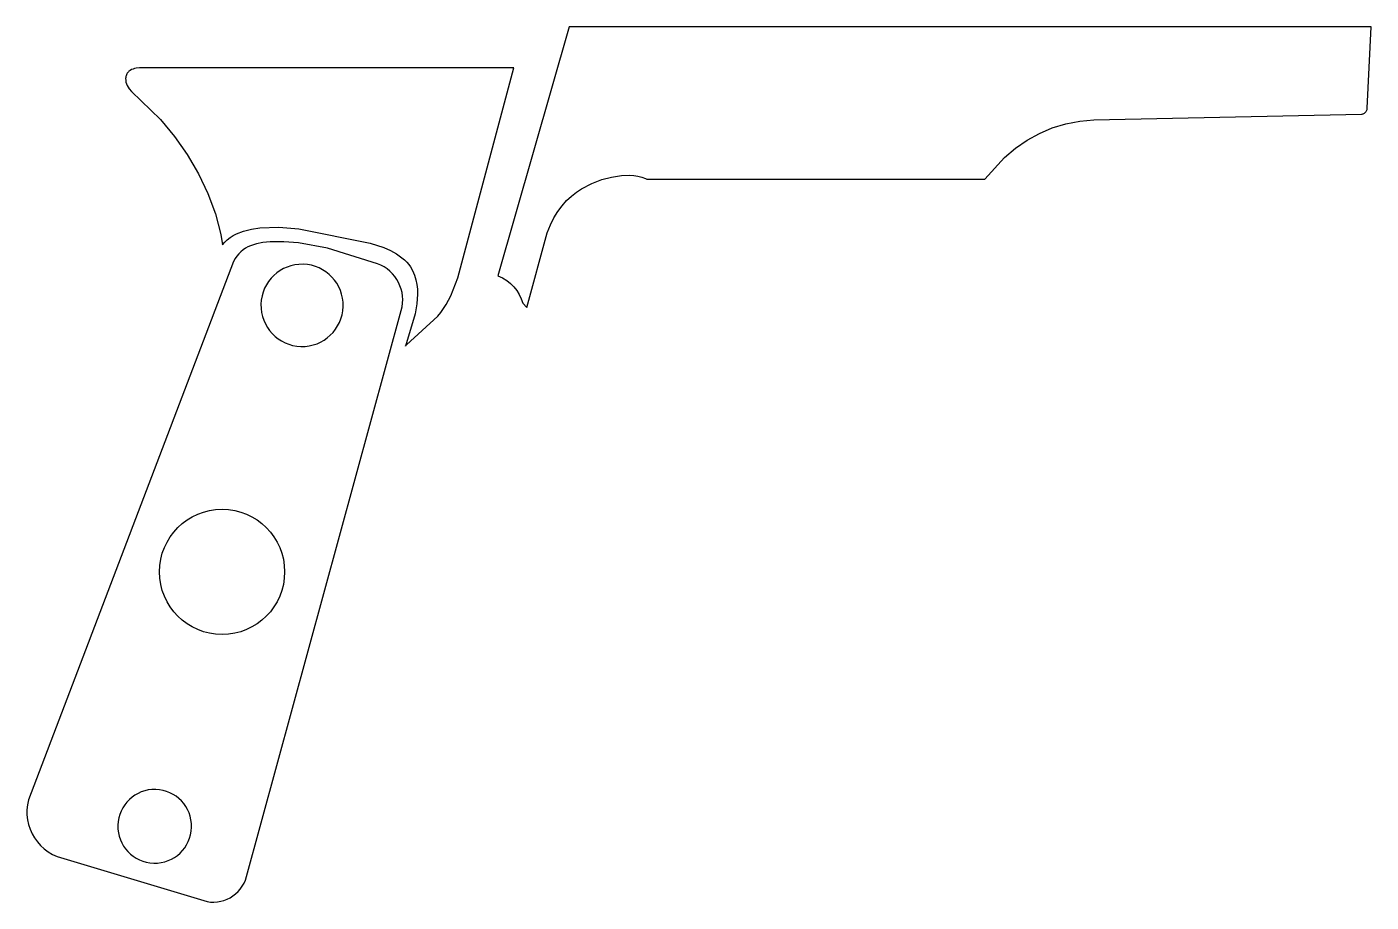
# Model space of a CAD drawing. Header units: metres. Extents: x 185 to 289, y -154 to -86.
import ezdxf

# ---------------------------------------------------------------- set-up
doc = ezdxf.new("R2010")
doc.units = ezdxf.units.M

msp = doc.modelspace()

# ---------------------------------------------------------------- linework, layer by layer
for points in [[(226.608132, -86.167976), (221.108016, -105.381552), (221.463362, -105.545636), (221.786196, -105.74528), (222.076772, -105.977182), (222.334836, -106.23804), (222.560388, -106.524298), (222.753682, -106.832908), (222.914464, -107.160314), (223.042734, -107.503214), (223.347026, -107.819444), (224.921064, -102.062788), (225.158046, -101.456998), (225.43008, -100.908866), (225.732848, -100.415344), (226.062032, -99.973384), (226.413568, -99.580192), (226.783138, -99.232974), (227.166678, -98.928682), (227.55987, -98.664522), (228.357938, -98.245168), (229.143814, -97.951544), (229.883208, -97.760536), (230.66248, -97.640902), (231.292908, -97.621852), (231.611424, -97.64268), (231.92232, -97.687638), (232.21823, -97.759774), (232.491534, -97.862136), (232.617518, -97.925636), (258.720336, -97.925636), (260.241034, -96.23933), (261.072884, -95.528638), (261.968742, -94.910148), (262.92048, -94.38767), (263.920732, -93.965014), (264.96137, -93.645736), (266.034774, -93.4339), (267.13307, -93.333062), (287.792922, -92.913454), (287.843214, -92.90431), (287.891728, -92.890594), (287.93821, -92.872306), (287.982406, -92.849954), (288.024062, -92.823792), (288.062924, -92.79382), (288.098738, -92.760546), (288.13125, -92.72397), (288.16046, -92.6846), (288.18586, -92.642436), (288.207196, -92.597986), (288.224468, -92.55125), (288.237422, -92.502482), (288.24555, -92.451936), (288.540952, -86.167468), (226.60864, -86.167468)], [(193.42481, -89.326466), (193.169286, -89.356946), (193.04508, -89.382854), (192.925446, -89.41816), (192.811908, -89.464388), (192.706244, -89.523316), (192.656968, -89.55786), (192.610232, -89.596214), (192.56629, -89.638632), (192.525396, -89.685114), (192.483486, -89.742518), (192.447926, -89.803224), (192.418462, -89.866724), (192.395094, -89.93251), (192.377314, -90.000328), (192.365122, -90.06967), (192.358264, -90.140282), (192.360042, -90.283538), (192.381124, -90.427048), (192.419732, -90.56751), (192.474596, -90.70213), (192.543684, -90.82786), (192.62344, -90.94597), (192.807844, -91.163648), (195.038218, -93.32341), (196.117464, -94.62389), (197.102476, -96.02216), (197.973188, -97.4979), (198.70928, -99.03079), (199.290686, -100.60051), (199.69734, -102.18674), (199.828658, -102.979728), (200.006204, -102.77729), (200.203816, -102.593648), (200.420478, -102.428294), (200.655428, -102.280466), (200.90765, -102.149656), (201.4601, -101.936296), (202.070462, -101.783388), (202.73137, -101.685852), (204.175106, -101.637084), (205.731618, -101.74986), (211.248244, -102.853998), (212.303106, -103.207312), (212.80501, -103.429816), (213.27364, -103.687118), (213.696804, -103.98252), (213.887304, -104.145588), (214.061802, -104.319324), (214.218774, -104.504236), (214.356696, -104.700832), (214.510112, -104.977946), (214.662512, -105.33126), (214.775288, -105.69067), (214.851234, -106.055668), (214.893652, -106.425492), (214.90559, -106.79938), (214.849964, -107.557316), (214.709248, -108.32465), (213.961218, -110.822994), (213.964774, -110.813596), (213.9696, -110.803944), (213.982046, -110.783878), (213.998048, -110.76305), (214.038942, -110.720124), (216.465404, -108.497116), (216.702132, -108.212382), (217.11793, -107.59059), (217.463624, -106.926634), (218.019884, -105.533444), (222.346012, -89.326466), (193.424302, -89.327482)], [(211.807806, -104.449372), (207.935322, -103.253032), (205.696312, -102.844346), (204.584808, -102.754684), (203.510388, -102.767384), (202.952858, -102.823518), (202.451716, -102.919022), (202.004168, -103.062024), (201.799698, -103.153972), (201.60742, -103.260906), (201.42708, -103.383842), (201.25817, -103.523796), (201.100436, -103.681784), (200.953624, -103.858822), (200.817226, -104.055926), (200.690734, -104.274112), (184.846722, -145.846038), (184.76722, -146.233642), (184.730136, -146.620738), (184.7342, -147.004786), (184.777888, -147.382738), (184.859676, -147.7518), (184.978294, -148.109178), (185.132218, -148.452078), (185.320178, -148.777452), (185.540396, -149.08276), (185.791602, -149.364954), (186.072526, -149.621494), (186.38139, -149.849332), (186.716924, -150.045674), (187.077858, -150.207726), (198.64451, -153.688288), (198.913242, -153.723594), (199.179942, -153.731214), (199.443086, -153.712418), (199.700896, -153.667968), (199.951594, -153.59888), (200.193656, -153.50617), (200.425304, -153.3906), (200.64476, -153.25344), (200.850246, -153.095452), (201.040238, -152.917652), (201.212958, -152.720802), (201.366628, -152.506172), (201.49947, -152.274524), (201.60996, -152.027128), (213.714076, -107.78236), (213.74989, -107.50042), (213.759034, -107.220004), (213.74227, -106.942636), (213.70036, -106.670094), (213.634066, -106.403902), (213.54415, -106.145838), (213.431628, -105.897172), (213.297008, -105.659936), (213.141306, -105.435654), (212.965284, -105.22585), (212.769704, -105.032048), (212.555328, -104.856026), (212.323172, -104.699308), (212.073744, -104.563672), (211.80806, -104.450642)], [(202.806046, -107.576874), (202.813412, -107.901994), (202.852782, -108.218478), (202.922632, -108.524802), (203.021438, -108.819442), (203.147422, -109.10062), (203.299314, -109.366812), (203.475336, -109.61624), (203.673964, -109.84738), (203.893674, -110.058454), (204.132942, -110.247938), (204.390244, -110.414054), (204.664056, -110.555278), (204.952854, -110.670086), (205.25486, -110.7567), (205.568804, -110.813596), (205.892908, -110.838996), (206.218028, -110.83163), (206.534512, -110.79226), (206.840836, -110.72241), (207.135476, -110.623604), (207.416654, -110.49762), (207.682846, -110.345728), (207.932274, -110.169706), (208.163414, -109.971078), (208.374488, -109.751368), (208.563972, -109.5121), (208.730088, -109.254798), (208.871312, -108.980986), (208.98612, -108.692188), (209.072734, -108.390182), (209.12963, -108.076238), (209.15503, -107.752134), (209.147664, -107.427014), (209.108294, -107.11053), (209.038444, -106.804206), (208.939638, -106.509566), (208.813654, -106.228388), (208.661762, -105.962196), (208.48574, -105.712768), (208.287112, -105.481628), (208.067402, -105.270554), (207.828134, -105.08107), (207.570832, -104.914954), (207.29702, -104.77373), (207.008222, -104.658922), (206.706216, -104.572308), (206.392272, -104.515412), (206.068168, -104.490012), (205.743048, -104.497378), (205.426564, -104.536748), (205.12024, -104.606598), (204.8256, -104.705404), (204.544422, -104.831388), (204.27823, -104.98328), (204.028802, -105.159302), (203.797662, -105.35793), (203.586588, -105.57764), (203.397104, -105.816908), (203.230988, -106.07421), (203.089764, -106.348022), (202.974956, -106.63682), (202.888342, -106.938826), (202.831446, -107.25277), (202.806046, -107.576874)], [(204.636878, -128.241552), (204.611986, -128.735836), (204.538834, -129.215896), (204.419708, -129.679192), (204.257148, -130.123438), (204.053694, -130.546094), (203.811632, -130.94462), (203.533248, -131.31673), (203.221336, -131.660138), (202.877928, -131.97205), (202.505818, -132.250434), (202.107292, -132.492496), (201.684636, -132.696204), (201.24039, -132.858764), (200.777094, -132.97789), (200.297034, -133.051042), (199.80275, -133.075934), (199.308466, -133.051042), (198.828406, -132.97789), (198.36511, -132.858764), (197.920864, -132.696204), (197.498208, -132.492496), (197.099682, -132.250434), (196.727572, -131.97205), (196.384164, -131.660138), (196.072252, -131.31673), (195.793868, -130.94462), (195.551806, -130.546094), (195.348352, -130.123438), (195.185792, -129.679192), (195.066666, -129.215896), (194.993514, -128.735836), (194.968622, -128.241552), (194.993514, -127.747268), (195.066666, -127.267208), (195.185792, -126.803912), (195.348352, -126.359666), (195.551806, -125.93701), (195.793868, -125.538484), (196.072252, -125.166374), (196.384164, -124.822966), (196.727572, -124.511054), (197.099682, -124.23267), (197.498208, -123.990608), (197.920864, -123.787154), (198.36511, -123.624594), (198.828406, -123.505468), (199.308466, -123.432316), (199.80275, -123.407424), (200.297034, -123.432316), (200.777094, -123.505468), (201.24039, -123.624594), (201.684636, -123.787154), (202.107292, -123.990608), (202.505818, -124.23267), (202.877928, -124.511054), (203.221336, -124.822966), (203.533248, -125.166374), (203.811632, -125.538484), (204.053694, -125.93701), (204.257148, -126.359666), (204.419708, -126.803912), (204.538834, -127.267208), (204.611986, -127.747268), (204.636878, -128.241552)], [(191.756284, -147.80006), (191.762888, -148.091398), (191.798194, -148.375116), (191.860678, -148.64969), (191.94907, -148.913596), (192.0621, -149.165564), (192.198244, -149.40407), (192.355978, -149.62759), (192.534032, -149.8346), (192.730882, -150.02383), (192.945258, -150.193756), (193.17589, -150.3426), (193.421254, -150.469346), (193.68008, -150.572216), (193.950844, -150.649686), (194.232022, -150.700486), (194.522344, -150.723092), (194.813682, -150.716488), (195.0974, -150.681182), (195.371974, -150.618698), (195.63588, -150.530306), (195.887848, -150.417276), (196.126354, -150.281132), (196.349874, -150.123398), (196.556884, -149.945344), (196.746114, -149.748494), (196.91604, -149.534118), (197.064884, -149.303486), (197.19163, -149.058122), (197.2945, -148.799296), (197.372224, -148.528532), (197.423024, -148.247354), (197.44563, -147.957032), (197.439026, -147.665694), (197.40372, -147.381976), (197.341236, -147.107402), (197.252844, -146.843496), (197.139814, -146.591528), (197.00367, -146.353022), (196.845936, -146.129502), (196.667882, -145.922492), (196.471032, -145.733262), (196.256656, -145.56359), (196.026024, -145.414746), (195.78066, -145.288), (195.521834, -145.18513), (195.25107, -145.107406), (194.969892, -145.056606), (194.67957, -145.034), (194.388232, -145.040604), (194.104514, -145.07591), (193.82994, -145.138394), (193.566034, -145.226786), (193.314066, -145.339816), (193.07556, -145.47596), (192.85204, -145.633694), (192.64503, -145.811748), (192.4558, -146.008598), (192.286128, -146.222974), (192.137284, -146.453606), (192.010538, -146.69897), (191.907668, -146.957796), (191.829944, -147.22856), (191.779144, -147.509738), (191.756538, -147.800314)]]:
    msp.add_lwpolyline(points)

doc.saveas('drawing.dxf')
